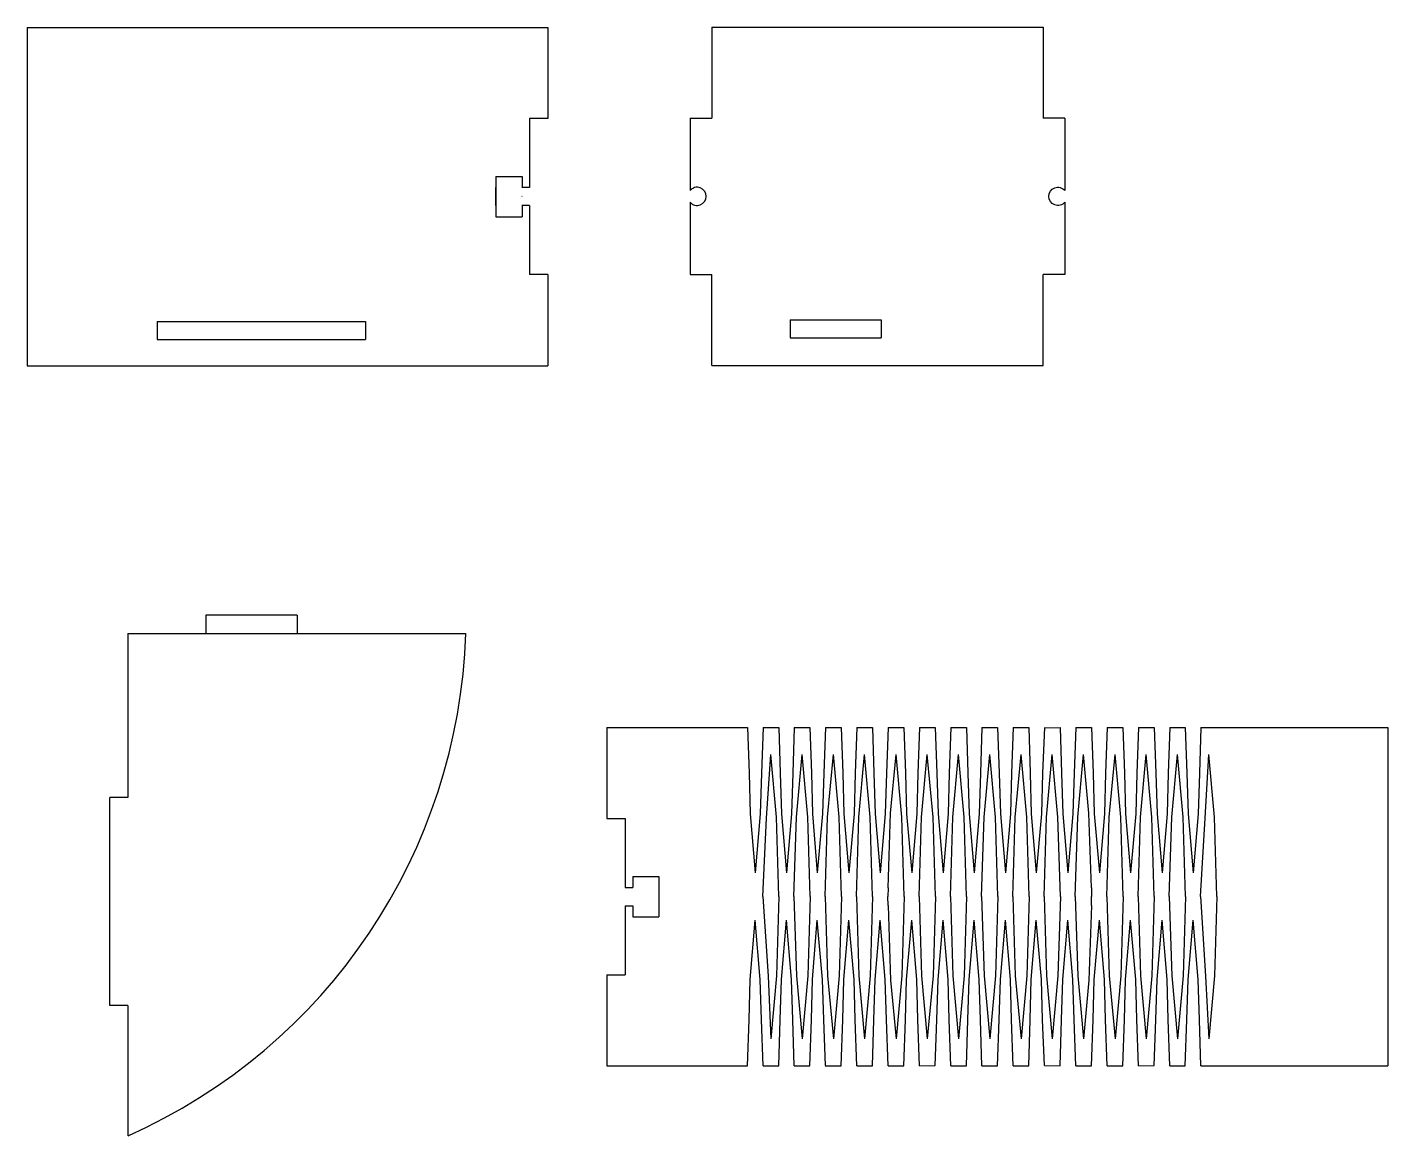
# Model space of a CAD drawing. Extents: x -6.2 to 4.3, y -5.5 to 3.
import ezdxf

# ---------------------------------------------------------------- set-up
doc = ezdxf.new("R2010")
doc.units = 0
doc.header["$MEASUREMENT"] = 0
doc.layers.add('VISIBLE', color=7, linetype='CONTINUOUS')

msp = doc.modelspace()

# ---------------------------------------------------------------- linework, layer by layer
at = {"layer": 'VISIBLE'}
for p, q in [((-6.198, 2.984), (-2.198, 2.984)), ((-6.198, 2.984), (-6.198, 0.384)), ((-2.198, 2.984), (-2.198, 2.284)), ((-0.937, 2.985), (-0.937, 2.285)), ((-0.937, 2.985), (1.608, 2.985)), ((1.608, 2.985), (1.608, 2.285)), ((-2.198, 2.284), (-2.338, 2.284)), ((-2.338, 2.284), (-2.338, 1.754)), ((-1.105, 2.285), (-1.105, 1.73)), ((-1.105, 2.285), (-0.937, 2.285)), ((1.775, 2.285), (1.608, 2.285)), ((1.775, 2.285), (1.775, 1.73)), ((-2.598, 1.839), (-2.598, 1.529)), ((-2.598, 1.839), (-2.396, 1.839)), ((-2.396, 1.839), (-2.396, 1.754)), ((-2.598, 1.614), (-2.598, 1.754)), ((-2.338, 1.754), (-2.398, 1.754)), ((-2.396, 1.684), (-2.398, 1.684)), ((-2.338, 1.614), (-2.398, 1.614)), ((-2.396, 1.614), (-2.396, 1.529)), ((-2.338, 1.614), (-2.338, 1.084)), ((-1.105, 1.64), (-1.105, 1.085)), ((1.775, 1.64), (1.775, 1.085)), ((-2.598, 1.529), (-2.396, 1.529)), ((-2.198, 1.084), (-2.338, 1.084)), ((-2.198, 1.084), (-2.198, 0.384)), ((-1.105, 1.085), (-0.937, 1.085)), ((-0.937, 0.385), (-0.937, 1.085)), ((1.608, 0.385), (1.608, 1.085)), ((1.775, 1.085), (1.608, 1.085)), ((-0.337, 0.737), (0.363, 0.737)), ((-0.337, 0.737), (-0.337, 0.597)), ((0.363, 0.737), (0.363, 0.597)), ((-5.198, 0.724), (-3.598, 0.724)), ((-5.198, 0.724), (-5.198, 0.584)), ((-3.598, 0.724), (-3.598, 0.584)), ((-5.198, 0.584), (-3.598, 0.584)), ((-0.337, 0.597), (0.363, 0.597)), ((-6.198, 0.384), (-2.198, 0.384)), ((-0.937, 0.385), (1.608, 0.385)), ((-0.937, 0.385), (1.608, 0.385)), ((-4.124, -1.534), (-4.824, -1.534)), ((-4.824, -1.534), (-4.824, -1.674)), ((-4.124, -1.534), (-4.124, -1.674)), ((-5.424, -1.674), (-2.829, -1.674)), ((-5.424, -1.674), (-5.424, -2.934)), ((-1.744, -2.396), (-1.744, -3.096)), ((-1.744, -2.396), (-0.664, -2.396)), ((-0.544, -2.396), (-0.424, -2.396)), ((-0.304, -2.396), (-0.184, -2.396)), ((-0.064, -2.396), (0.056, -2.396)), ((0.176, -2.396), (0.296, -2.396)), ((0.417, -2.396), (0.538, -2.396)), ((0.658, -2.396), (0.778, -2.396)), ((0.898, -2.396), (1.018, -2.396)), ((1.138, -2.396), (1.258, -2.396)), ((1.378, -2.396), (1.498, -2.396)), ((1.619, -2.398), (1.738, -2.396)), ((1.858, -2.396), (1.979, -2.396)), ((2.1, -2.396), (2.22, -2.396)), ((2.34, -2.396), (2.46, -2.396)), ((2.58, -2.396), (2.7, -2.396)), ((2.82, -2.396), (4.256, -2.396)), ((4.256, -2.396), (4.256, -4.996)), ((-5.424, -2.934), (-5.564, -2.934)), ((-5.564, -4.534), (-5.564, -2.934)), ((-1.744, -3.096), (-1.604, -3.096)), ((-1.604, -3.096), (-1.604, -3.626)), ((-1.544, -3.541), (-1.344, -3.541)), ((-1.544, -3.541), (-1.544, -3.626)), ((-1.344, -3.541), (-1.344, -3.851)), ((-1.604, -3.626), (-1.544, -3.626)), ((-1.344, -3.626), (-1.344, -3.766)), ((0.417, -3.628), (0.415, -3.696)), ((1.979, -3.628), (1.98, -3.696)), ((0.417, -3.764), (0.415, -3.696)), ((1.979, -3.764), (1.98, -3.696)), ((-1.604, -3.766), (-1.544, -3.766)), ((-1.604, -3.766), (-1.604, -4.296)), ((-1.544, -3.766), (-1.544, -3.851)), ((-1.544, -3.851), (-1.344, -3.851)), ((-1.744, -4.296), (-1.604, -4.296)), ((-1.744, -4.296), (-1.744, -4.996)), ((-5.424, -4.534), (-5.564, -4.534)), ((-5.424, -4.534), (-5.424, -5.534)), ((-1.744, -4.996), (-0.664, -4.996)), ((-0.544, -4.996), (-0.424, -4.996)), ((-0.304, -4.996), (-0.184, -4.996)), ((-0.067, -4.997), (0.056, -4.996)), ((0.176, -4.996), (0.296, -4.996)), ((0.417, -4.996), (0.538, -4.996)), ((0.658, -4.996), (0.778, -4.995)), ((0.898, -4.996), (1.018, -4.996)), ((1.138, -4.996), (1.258, -4.996)), ((1.378, -4.996), (1.498, -4.996)), ((1.618, -4.995), (1.738, -4.996)), ((1.858, -4.996), (1.979, -4.996)), ((2.1, -4.996), (2.22, -4.996)), ((2.34, -4.996), (2.46, -4.995)), ((2.58, -4.996), (2.7, -4.996)), ((2.82, -4.996), (4.256, -4.996))]:
    msp.add_line(p, q, dxfattribs=at)
for points in [[(-0.664, -2.396, 0), (-0.652, -2.747, 0), (-0.643, -3.059, 0), (-0.604, -3.513, 0)], [(-0.544, -2.396, 0), (-0.556, -2.747, 0), (-0.565, -3.059, 0), (-0.604, -3.513, 0)], [(-0.424, -2.396, 0), (-0.412, -2.747, 0), (-0.403, -3.059, 0), (-0.364, -3.513, 0)], [(-0.304, -2.396, 0), (-0.316, -2.747, 0), (-0.325, -3.059, 0), (-0.364, -3.513, 0)], [(-0.184, -2.396, 0), (-0.173, -2.747, 0), (-0.165, -3.06, 0), (-0.128, -3.513, 0)], [(-0.064, -2.396, 0), (-0.078, -2.748, 0), (-0.087, -3.06, 0), (-0.128, -3.513, 0)], [(0.056, -2.396, 0), (0.068, -2.747, 0), (0.077, -3.059, 0), (0.116, -3.513, 0)], [(0.056, -2.396, 0), (0.068, -2.747, 0), (0.077, -3.059, 0), (0.116, -3.513, 0)], [(0.176, -2.396, 0), (0.164, -2.747, 0), (0.155, -3.059, 0), (0.116, -3.513, 0)], [(0.296, -2.396, 0), (0.308, -2.747, 0), (0.317, -3.059, 0), (0.356, -3.513, 0)], [(0.417, -2.396, 0), (0.404, -2.747, 0), (0.395, -3.059, 0), (0.356, -3.513, 0)], [(0.538, -2.396, 0), (0.55, -2.747, 0), (0.559, -3.059, 0), (0.598, -3.513, 0)], [(0.658, -2.396, 0), (0.646, -2.747, 0), (0.637, -3.059, 0), (0.598, -3.513, 0)], [(0.778, -2.396, 0), (0.791, -2.748, 0), (0.801, -3.06, 0), (0.841, -3.513, 0)], [(0.898, -2.396, 0), (0.887, -2.747, 0), (0.879, -3.06, 0), (0.841, -3.513, 0)], [(1.018, -2.396, 0), (1.03, -2.747, 0), (1.039, -3.059, 0), (1.078, -3.513, 0)], [(1.138, -2.396, 0), (1.126, -2.747, 0), (1.117, -3.059, 0), (1.078, -3.513, 0)], [(1.258, -2.396, 0), (1.27, -2.747, 0), (1.279, -3.059, 0), (1.318, -3.513, 0)], [(1.378, -2.396, 0), (1.366, -2.747, 0), (1.357, -3.059, 0), (1.318, -3.513, 0)], [(1.498, -2.396, 0), (1.509, -2.747, 0), (1.517, -3.06, 0), (1.554, -3.513, 0)], [(1.618, -2.396, 0), (1.604, -2.748, 0), (1.595, -3.06, 0), (1.554, -3.513, 0)], [(1.738, -2.396, 0), (1.75, -2.747, 0), (1.759, -3.059, 0), (1.798, -3.513, 0)], [(1.858, -2.396, 0), (1.846, -2.747, 0), (1.837, -3.059, 0), (1.798, -3.513, 0)], [(1.979, -2.396, 0), (1.991, -2.747, 0), (2, -3.059, 0), (2.04, -3.513, 0)], [(2.1, -2.396, 0), (2.088, -2.747, 0), (2.079, -3.059, 0), (2.04, -3.513, 0)], [(2.22, -2.396, 0), (2.232, -2.747, 0), (2.241, -3.059, 0), (2.28, -3.513, 0)], [(2.22, -2.396, 0), (2.232, -2.747, 0), (2.241, -3.059, 0), (2.28, -3.513, 0)], [(2.34, -2.396, 0), (2.328, -2.747, 0), (2.319, -3.059, 0), (2.28, -3.513, 0)], [(2.34, -2.396, 0), (2.328, -2.747, 0), (2.319, -3.059, 0), (2.28, -3.513, 0)], [(2.46, -2.396, 0), (2.473, -2.748, 0), (2.483, -3.06, 0), (2.523, -3.513, 0)], [(2.58, -2.396, 0), (2.569, -2.747, 0), (2.561, -3.06, 0), (2.523, -3.513, 0)], [(2.7, -2.396, 0), (2.712, -2.747, 0), (2.721, -3.059, 0), (2.76, -3.513, 0)], [(2.82, -2.396, 0), (2.808, -2.747, 0), (2.799, -3.059, 0), (2.76, -3.513, 0)], [(-0.547, -3.696, 0), (-0.517, -3.093, 0), (-0.484, -2.604, 0)], [(-0.422, -3.696, 0), (-0.44, -3.085, 0), (-0.484, -2.604, 0)], [(-0.307, -3.696, 0), (-0.288, -3.085, 0), (-0.244, -2.604, 0)], [(-0.182, -3.696, 0), (-0.2, -3.085, 0), (-0.244, -2.604, 0)], [(-0.067, -3.696, 0), (-0.048, -3.085, 0), (-0.004, -2.604, 0)], [(0.058, -3.696, 0), (0.04, -3.085, 0), (-0.004, -2.604, 0)], [(0.173, -3.696, 0), (0.192, -3.085, 0), (0.236, -2.604, 0)], [(0.298, -3.696, 0), (0.28, -3.085, 0), (0.236, -2.604, 0)], [(0.417, -3.628, 0), (0.436, -3.055, 0), (0.478, -2.604, 0)], [(0.54, -3.696, 0), (0.522, -3.085, 0), (0.478, -2.604, 0)], [(0.655, -3.696, 0), (0.674, -3.085, 0), (0.718, -2.604, 0)], [(0.78, -3.696, 0), (0.762, -3.085, 0), (0.718, -2.604, 0)], [(0.895, -3.696, 0), (0.914, -3.085, 0), (0.958, -2.604, 0)], [(1.02, -3.696, 0), (1.002, -3.085, 0), (0.958, -2.604, 0)], [(1.135, -3.696, 0), (1.154, -3.085, 0), (1.198, -2.604, 0)], [(1.26, -3.696, 0), (1.242, -3.085, 0), (1.198, -2.604, 0)], [(1.375, -3.696, 0), (1.394, -3.085, 0), (1.438, -2.604, 0)], [(1.5, -3.696, 0), (1.482, -3.085, 0), (1.438, -2.604, 0)], [(1.615, -3.696, 0), (1.634, -3.085, 0), (1.678, -2.604, 0)], [(1.74, -3.696, 0), (1.722, -3.085, 0), (1.678, -2.604, 0)], [(1.855, -3.696, 0), (1.874, -3.085, 0), (1.918, -2.604, 0)], [(1.979, -3.628, 0), (1.96, -3.055, 0), (1.918, -2.604, 0)], [(2.097, -3.696, 0), (2.116, -3.085, 0), (2.16, -2.604, 0)], [(2.222, -3.696, 0), (2.204, -3.085, 0), (2.16, -2.604, 0)], [(2.337, -3.696, 0), (2.356, -3.085, 0), (2.4, -2.604, 0)], [(2.337, -3.696, 0), (2.356, -3.085, 0), (2.4, -2.604, 0)], [(2.462, -3.696, 0), (2.444, -3.085, 0), (2.4, -2.604, 0)], [(2.577, -3.696, 0), (2.596, -3.085, 0), (2.64, -2.604, 0)], [(2.702, -3.696, 0), (2.684, -3.085, 0), (2.64, -2.604, 0)], [(2.817, -3.696, 0), (2.853, -3.093, 0), (2.88, -2.604, 0)], [(2.942, -3.696, 0), (2.924, -3.085, 0), (2.88, -2.604, 0)], [(-0.547, -3.696, 0), (-0.504, -4.307, 0), (-0.484, -4.788, 0)], [(-0.422, -3.696, 0), (-0.44, -4.306, 0), (-0.484, -4.788, 0)], [(-0.307, -3.696, 0), (-0.288, -4.306, 0), (-0.244, -4.788, 0)], [(-0.182, -3.696, 0), (-0.2, -4.306, 0), (-0.244, -4.788, 0)], [(-0.067, -3.696, 0), (-0.048, -4.306, 0), (-0.004, -4.788, 0)], [(0.058, -3.696, 0), (0.04, -4.306, 0), (-0.004, -4.788, 0)], [(0.173, -3.696, 0), (0.192, -4.306, 0), (0.236, -4.788, 0)], [(0.298, -3.696, 0), (0.28, -4.306, 0), (0.236, -4.788, 0)], [(0.54, -3.696, 0), (0.522, -4.306, 0), (0.478, -4.788, 0)], [(0.655, -3.696, 0), (0.674, -4.306, 0), (0.718, -4.788, 0)], [(0.78, -3.696, 0), (0.762, -4.306, 0), (0.718, -4.788, 0)], [(0.895, -3.696, 0), (0.914, -4.306, 0), (0.958, -4.788, 0)], [(1.02, -3.696, 0), (1.002, -4.306, 0), (0.958, -4.788, 0)], [(1.135, -3.696, 0), (1.154, -4.306, 0), (1.198, -4.788, 0)], [(1.26, -3.696, 0), (1.242, -4.306, 0), (1.198, -4.788, 0)], [(1.375, -3.696, 0), (1.394, -4.306, 0), (1.438, -4.788, 0)], [(1.5, -3.696, 0), (1.482, -4.306, 0), (1.438, -4.788, 0)], [(1.615, -3.696, 0), (1.634, -4.306, 0), (1.678, -4.788, 0)], [(1.74, -3.696, 0), (1.722, -4.306, 0), (1.678, -4.788, 0)], [(1.855, -3.696, 0), (1.874, -4.306, 0), (1.918, -4.788, 0)], [(2.097, -3.696, 0), (2.116, -4.306, 0), (2.16, -4.788, 0)], [(2.222, -3.696, 0), (2.204, -4.306, 0), (2.16, -4.788, 0)], [(2.337, -3.696, 0), (2.356, -4.306, 0), (2.4, -4.788, 0)], [(2.462, -3.696, 0), (2.444, -4.306, 0), (2.4, -4.788, 0)], [(2.577, -3.696, 0), (2.596, -4.306, 0), (2.64, -4.788, 0)], [(2.702, -3.696, 0), (2.684, -4.306, 0), (2.64, -4.788, 0)], [(2.817, -3.696, 0), (2.855, -4.307, 0), (2.88, -4.788, 0)], [(2.942, -3.696, 0), (2.924, -4.306, 0), (2.88, -4.788, 0)], [(0.417, -3.764, 0), (0.436, -4.337, 0), (0.478, -4.788, 0)], [(1.979, -3.764, 0), (1.96, -4.337, 0), (1.918, -4.788, 0)], [(-0.664, -4.996, 0), (-0.652, -4.644, 0), (-0.643, -4.332, 0), (-0.604, -3.878, 0)], [(-0.544, -4.996, 0), (-0.556, -4.644, 0), (-0.565, -4.332, 0), (-0.604, -3.878, 0)], [(-0.424, -4.996, 0), (-0.412, -4.644, 0), (-0.403, -4.332, 0), (-0.364, -3.878, 0)], [(-0.304, -4.996, 0), (-0.316, -4.644, 0), (-0.325, -4.332, 0), (-0.364, -3.878, 0)], [(-0.184, -4.996, 0), (-0.173, -4.644, 0), (-0.165, -4.332, 0), (-0.128, -3.878, 0)], [(-0.064, -4.995, 0), (-0.078, -4.644, 0), (-0.087, -4.332, 0), (-0.128, -3.878, 0)], [(0.056, -4.996, 0), (0.068, -4.644, 0), (0.077, -4.332, 0), (0.116, -3.878, 0)], [(0.176, -4.996, 0), (0.164, -4.644, 0), (0.155, -4.332, 0), (0.116, -3.878, 0)], [(0.296, -4.996, 0), (0.308, -4.644, 0), (0.317, -4.332, 0), (0.356, -3.878, 0)], [(0.417, -4.996, 0), (0.404, -4.644, 0), (0.395, -4.332, 0), (0.356, -3.878, 0)], [(0.538, -4.996, 0), (0.55, -4.644, 0), (0.559, -4.332, 0), (0.598, -3.878, 0)], [(0.658, -4.996, 0), (0.646, -4.644, 0), (0.637, -4.332, 0), (0.598, -3.878, 0)], [(0.778, -4.995, 0), (0.791, -4.644, 0), (0.801, -4.332, 0), (0.841, -3.878, 0)], [(0.898, -4.996, 0), (0.887, -4.644, 0), (0.879, -4.332, 0), (0.841, -3.878, 0)], [(1.018, -4.996, 0), (1.03, -4.644, 0), (1.039, -4.332, 0), (1.078, -3.878, 0)], [(1.138, -4.996, 0), (1.126, -4.644, 0), (1.117, -4.332, 0), (1.078, -3.878, 0)], [(1.258, -4.996, 0), (1.27, -4.644, 0), (1.279, -4.332, 0), (1.318, -3.878, 0)], [(1.378, -4.996, 0), (1.366, -4.644, 0), (1.357, -4.332, 0), (1.318, -3.878, 0)], [(1.498, -4.996, 0), (1.509, -4.644, 0), (1.517, -4.332, 0), (1.554, -3.878, 0)], [(1.618, -4.995, 0), (1.604, -4.644, 0), (1.595, -4.332, 0), (1.554, -3.878, 0)], [(1.738, -4.996, 0), (1.75, -4.644, 0), (1.759, -4.332, 0), (1.798, -3.878, 0)], [(1.858, -4.996, 0), (1.846, -4.644, 0), (1.837, -4.332, 0), (1.798, -3.878, 0)], [(1.979, -4.996, 0), (1.991, -4.644, 0), (2, -4.332, 0), (2.04, -3.878, 0)], [(2.1, -4.996, 0), (2.088, -4.644, 0), (2.079, -4.332, 0), (2.04, -3.878, 0)], [(2.22, -4.996, 0), (2.232, -4.644, 0), (2.241, -4.332, 0), (2.28, -3.878, 0)], [(2.34, -4.996, 0), (2.328, -4.644, 0), (2.319, -4.332, 0), (2.28, -3.878, 0)], [(2.46, -4.995, 0), (2.473, -4.644, 0), (2.483, -4.332, 0), (2.523, -3.878, 0)], [(2.58, -4.996, 0), (2.569, -4.644, 0), (2.561, -4.332, 0), (2.523, -3.878, 0)], [(2.7, -4.996, 0), (2.712, -4.644, 0), (2.721, -4.332, 0), (2.76, -3.878, 0)], [(2.82, -4.996, 0), (2.808, -4.644, 0), (2.799, -4.332, 0), (2.76, -3.878, 0)]]:
    msp.add_polyline3d(points, dxfattribs=at)
for centre, radius, start, end in [((-1.051, 1.685), 0.07, 219.5177, 140.4823), ((-7.203, -1.535), 4.377, 293.9939, 358.184)]:
    msp.add_arc(centre, radius, start, end, dxfattribs=at)
at = {"layer": 'VISIBLE', "extrusion": (0, 0, -1)}
msp.add_arc((-1.721, 1.685), 0.07, 219.5177, 140.4823, dxfattribs=at)

doc.saveas('drawing.dxf')
